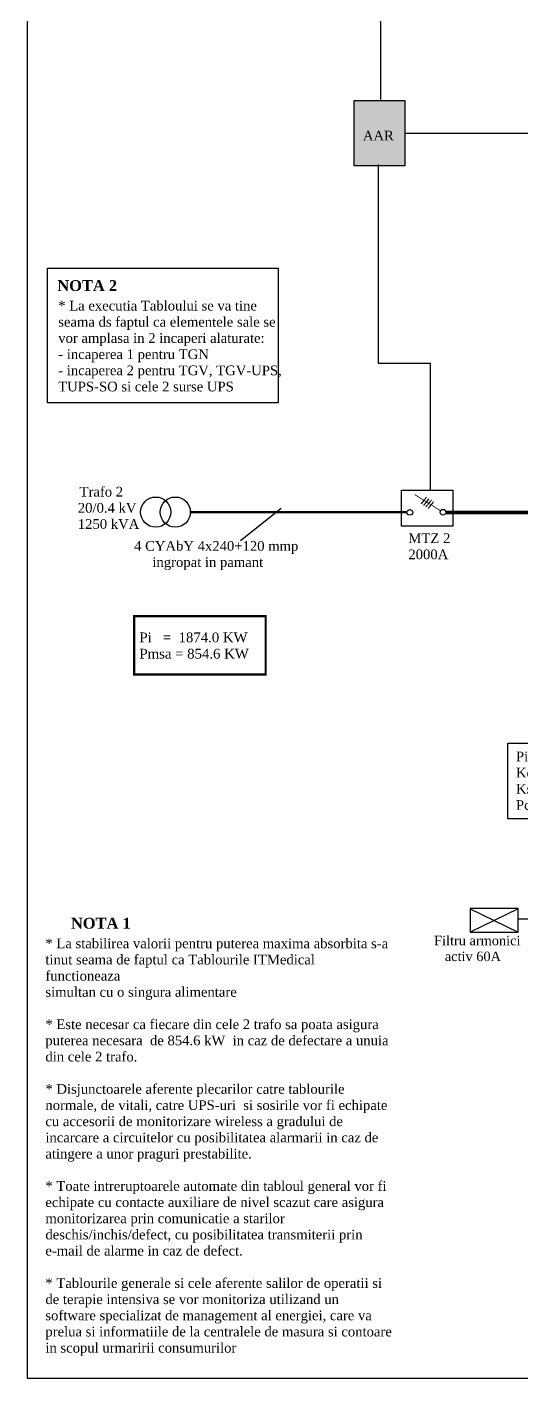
# Model space of a CAD drawing. Header units: inches. Extents: x -369701 to 85886, y 28217 to 66726.
# Drawn here: x -369701 to -363964, y 28226 to 43892 of the extents above; entities that cross this region are included whole.
import ezdxf

# ---------------------------------------------------------------- set-up
doc = ezdxf.new("R2010")
doc.units = ezdxf.units.IN
doc.header["$MEASUREMENT"] = 0
doc.linetypes.add('DOUBLE_DASHED', pattern=[1.093611, 0.529167, -0.211667, 0.141111, -0.211667])
doc.layers.add('Circuite', color=7, linetype='Continuous', lineweight=25)
doc.layers.add('IE0.1.7_t_0', color=7, linetype='Continuous', lineweight=25)
doc.layers.add('ELECTRICAL', color=7, linetype='Continuous')
doc.layers.add('Texte', color=7, linetype='Continuous')
doc.styles.get("Standard").update_dxf_attribs({"font": 'arial.ttf'})

msp = doc.modelspace()

# ---------------------------------------------------------------- hatches: boundary and pattern name
at = {"layer": 'Circuite', "linetype": 'Continuous', "ltscale": 5, "true_color": 0xffc48a}
h = msp.add_hatch(color=31, dxfattribs=at)
h.paths.add_polyline_path([(-365909, 43041), (-365909, 42284), (-365322, 42284), (-365322, 43041)])
h.paths.add_polyline_path([(-365837, 42513), (-365429, 42513), (-365429, 42753), (-365837, 42753)], flags=24)

# ---------------------------------------------------------------- linework, layer by layer
at = {"layer": 'Circuite', "linetype": 'Continuous', "ltscale": 5}
for p, q in [((-365602, 43050), (-365602, 47248)), ((-365323, 42662), (-363391, 42662)), ((-365630, 42297), (-365630, 39995)), ((-365630, 39995), (-365029, 39995)), ((-365029, 39995), (-365029, 38521)), ((-366754, 38310), (-367225, 37934))]:
    msp.add_line(p, q, dxfattribs=at)
for points in [[(-365909, 43041), (-365322, 43041), (-365322, 42284), (-365909, 42284)], [(-369465, 41096), (-366792, 41096), (-366792, 39533), (-369465, 39533)]]:
    msp.add_lwpolyline(points, close=True, dxfattribs=at)
at = {"layer": 'Circuite', "linetype": 'Continuous', "ltscale": 5, "const_width": 25, "flags": 128}
msp.add_lwpolyline([(-365300, 38266), (-367815, 38266)], dxfattribs=at)
at = {"layer": 'Circuite', "linetype": 'Continuous', "const_width": 17, "flags": 128}
msp.add_lwpolyline([(-363636, 33549), (-364007, 33549)], dxfattribs=at)
at = {"layer": 'Circuite', "linetype": 'Continuous', "ltscale": 5}
for centre in [(-368209, 38267), (-367982, 38267)]:
    msp.add_circle(centre, 175, dxfattribs=at)
at = {"layer": 'ELECTRICAL', "linetype": 'DOUBLE_DASHED'}
for p, q in [((-365133, 38362), (-365072, 38439)), ((-365102, 38345), (-365041, 38422)), ((-365076, 38329), (-365014, 38406)), ((-365049, 38312), (-364987, 38388))]:
    msp.add_line(p, q, dxfattribs=at)
at = {"layer": 'ELECTRICAL', "linetype": 'Continuous'}
msp.add_line((-365297, 38264), (-365297, 38264), dxfattribs=at)
at = {"layer": 'ELECTRICAL', "linetype": 'Continuous', "flags": 128}
msp.add_lwpolyline([(-369701, 28226), (-353701, 28226), (-353701, 66726), (-369701, 66726)], close=True, dxfattribs=at)
at = {"layer": 'ELECTRICAL', "linetype": 'Continuous'}
for points in [[(-365360, 38521), (-364765, 38521), (-364765, 38104), (-365360, 38104)], [(-364127, 35589), (-362865, 35589), (-362865, 34711), (-364127, 34711)]]:
    msp.add_lwpolyline(points, close=True, dxfattribs=at)
at = {"layer": 'ELECTRICAL', "linetype": 'Continuous', "flags": 128}
for points, const_width in [([(-364908, 38283), (-365207, 38470)], 9), ([(-364500, 38262), (-364849, 38262)], 45), ([(-364527, 38263), (-362603, 38263)], 45)]:
    msp.add_lwpolyline(points, dxfattribs=dict(at, const_width=const_width))
at = {"layer": 'ELECTRICAL', "color": 1, "linetype": 'Continuous', "const_width": 25}
msp.add_lwpolyline([(-368459, 37060), (-366935, 37060), (-366935, 36384), (-368459, 36384)], close=True, dxfattribs=at)
at = {"layer": 'ELECTRICAL', "linetype": 'Continuous', "flags": 128}
msp.add_lwpolyline([(-368459, 37060), (-366935, 37060), (-366935, 36384), (-368459, 36384), (-368459, 37060)], dxfattribs=at)
at = {"layer": 'ELECTRICAL', "linetype": 'Continuous'}
for centre in [(-365264, 38264), (-364880, 38265)]:
    msp.add_circle(centre, 33.1, dxfattribs=at)
at = {"layer": 'IE0.1.7_t_0', "ltscale": 0.025}
for p, q in [((-364566, 33668), (-364007, 33395)), ((-364007, 33666), (-364566, 33395))]:
    msp.add_line(p, q, dxfattribs=at)
msp.add_lwpolyline([(-364007, 33395), (-364007, 33669), (-364566, 33669), (-364566, 33395)], close=True, dxfattribs=at)

# ---------------------------------------------------------------- texts
at = {"layer": 'Circuite', "linetype": 'Continuous', "attachment_point": 1}
for s, insert, char_height, width in [('{\\fTimes New Roman|b0|i0|c0|p18;\\C1;* La executia Tabloului se va tine seama ds faptul ca elementele sale se vor amplasa in 2 incaperi alaturate:\\P- incaperea 1 pentru TGN\\P- incaperea 2 pentru TGV, TGV-UPS, TUPS-SO si cele 2 surse UPS}', (-369339, 40717), 112.507, 2624.18), ('{\\fTimes New Roman|b0|i0|c0|p18;* La stabilirea valorii pentru puterea maxima absorbita s-a tinut seama de faptul ca Tablourile ITMedical functioneaza\\Psimultan cu o singura alimentare\\P\\P* Este necesar ca fiecare din cele 2 trafo sa poata asigura puterea necesara  de 854.6 kW  in caz de defectare a unuia din cele 2 trafo.\\P\\P* Disjunctoarele aferente plecarilor catre tablourile normale, de vitali, catre UPS-uri  si sosirile vor fi echipate cu accesorii de monitorizare wireless a gradului de incarcare a circuitelor cu posibilitatea alarmarii in caz de atingere a unor praguri prestabilite. \\P\\P* Toate intreruptoarele automate din tabloul general vor fi echipate cu contacte auxiliare de nivel scazut care asigura monitorizarea prin comunicatie a starilor deschis/inchis/defect, cu posibilitatea transmiterii prin e-mail de alarme in caz de defect.\\P\\P* Tablourile generale si cele aferente salilor de operatii si de terapie intensiva se vor monitoriza utilizand un software specializat de management al energiei, care va prelua si informatiile de la centralele de masura si contoare in scopul urmaririi consumurilor}', (-369488, 33322), 112.507, 4008.16), ('{\\fTimes New Roman|b0|i0|c0|p18;Filtru armonici  \\P   activ 60A}', (-364983, 33354), 110, 1316.07)]:
    msp.add_mtext(s, dxfattribs=dict(at, insert=insert, char_height=char_height, width=width))
at = {"layer": 'ELECTRICAL', "linetype": 'Continuous', "attachment_point": 1}
for s, insert, char_height, width in [('\\fTimes New Roman|b0|i0|c0|p18;AAR', (-365808, 42689), 112.51, 362.72), ('{\\fTimes New Roman|b0|i0|c0|p18;Trafo 2}', (-369092, 38560), 112.51, 4769.84), ('{\\fTimes New Roman|b0|i0|c0|p18;Pi   =  1874.0 KW\\PPmsa = 854.6 KW}', (-368398, 36871), 113.41, 1448.81), ('{\\fTimes New Roman|b0|i0|c0|p18;Pi\\fTimes New Roman|b1|i0|c0|p18;N\\fTimes New Roman|b0|i0|c0|p18; = 530.8 KW\\PKc = 0.7\\PKs = 0.7\\PPc\\fTimes New Roman|b1|i0|c0|p18;N\\fTimes New Roman|b0|i0|c0|p18; = 265.9 KW}', (-364034, 35490), 112.507, 1639.19)]:
    msp.add_mtext(s, dxfattribs=dict(at, insert=insert, char_height=char_height, width=width))
at = {"layer": 'ELECTRICAL', "linetype": 'DOUBLE_DASHED', "attachment_point": 1}
for s, insert, char_height, width in [('{\\fTimes New Roman|b1|i0|c0|p18;\\C1;NOTA 2}', (-369350, 40957), 126.01, 7616.34), ('{\\fTimes New Roman|b0|i0|c0|p18;4 CYAbY 4x240+120 mmp\\P     ingropat in pamant}', (-368460, 37931), 112.51, 2505.18), ('{\\fTimes New Roman|b1|i0|c0|p18;NOTA 1}', (-369192, 33563), 126.01, 7616.34)]:
    msp.add_mtext(s, dxfattribs=dict(at, insert=insert, char_height=char_height, width=width))
at = {"layer": 'Texte', "linetype": 'Continuous', "char_height": 112.51, "width": 947.62, "attachment_point": 1}
for s, insert in [('{\\fTimes New Roman|b0|i0|c0|p18;20/0.4 kV\\P1250 kVA}', (-369112, 38373)), ('{\\fTimes New Roman|b0|i0|c0|p18;  MTZ 2 \\P  2000A}', (-365366, 38021))]:
    msp.add_mtext(s, dxfattribs=dict(at, insert=insert))

doc.saveas('drawing.dxf')
